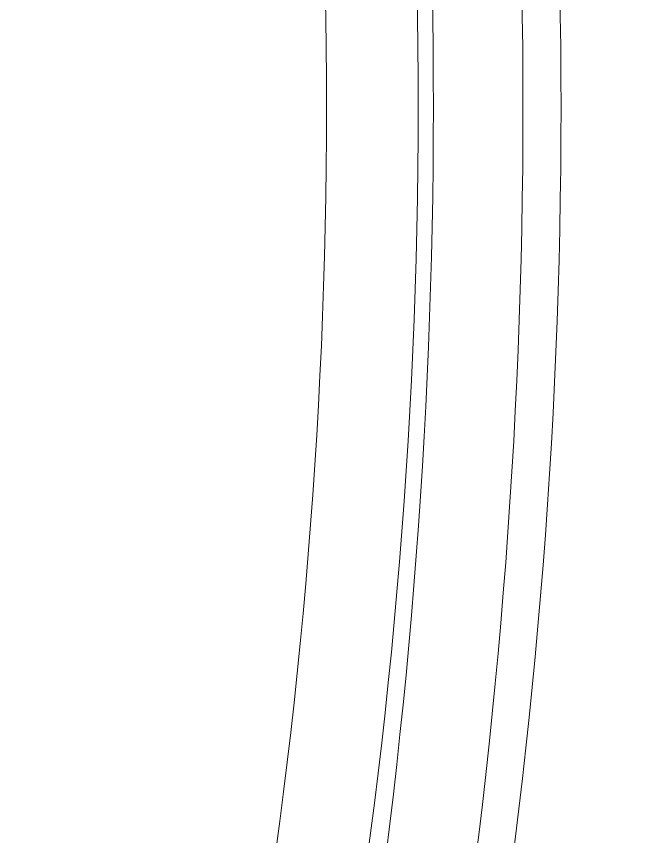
# Model space of a CAD drawing. Header units: inches. Extents: x 542787 to 543192, y 9574025 to 9574373.
# Drawn here: x 542829.98129 to 542830.00194, y 9574192.47122 to 9574192.49862 of the extents above; entities that cross this region are included whole.
import ezdxf

# ---------------------------------------------------------------- set-up
doc = ezdxf.new("R2010")
doc.units = ezdxf.units.IN
doc.header["$MEASUREMENT"] = 0
doc.layers.add('I-ARQ', color=8, linetype='Continuous')
doc.layers.add('I-ESGOTO', color=6, linetype='Continuous')

# ---------------------------------------------------------------- blocks, each defined once
blk = doc.blocks.new('*U158')
at = {"color": 2}
blk.add_wipeout([(0.020128, 0.020128), (1.455773, -1.415517), (1.415517, -1.455773), (-0.020128, -0.020128)], dxfattribs=at)

msp = doc.modelspace()

# ---------------------------------------------------------------- linework, layer by layer
at = {"layer": 'I-ARQ', "lineweight": 5}
for points in [[(542829.996752, 9574192.528127), (542830.000396, 9574192.506582), (542830.000396, 9574192.484578), (542829.996752, 9574192.463033)], [(542829.991886, 9574192.527861), (542829.995652, 9574192.506505), (542829.995652, 9574192.484655), (542829.991886, 9574192.463299)], [(542829.995587, 9574192.527937), (542829.999089, 9574192.506509), (542829.999089, 9574192.484653), (542829.995587, 9574192.463223)], [(542829.988874, 9574192.527331), (542829.992577, 9574192.506326), (542829.992577, 9574192.484835), (542829.988874, 9574192.46383)], [(542829.992632, 9574192.527454), (542829.996082, 9574192.506345), (542829.996082, 9574192.484815), (542829.992632, 9574192.463706)]]:
    msp.add_open_spline(points, degree=3, dxfattribs=at)

# ---------------------------------------------------------------- next in the draw order: block references
at = {"layer": 'I-ESGOTO', "rotation": 180}
msp.add_blockref('*U158', (542831.229751, 9574192.189992), dxfattribs=at)

doc.saveas('drawing.dxf')
